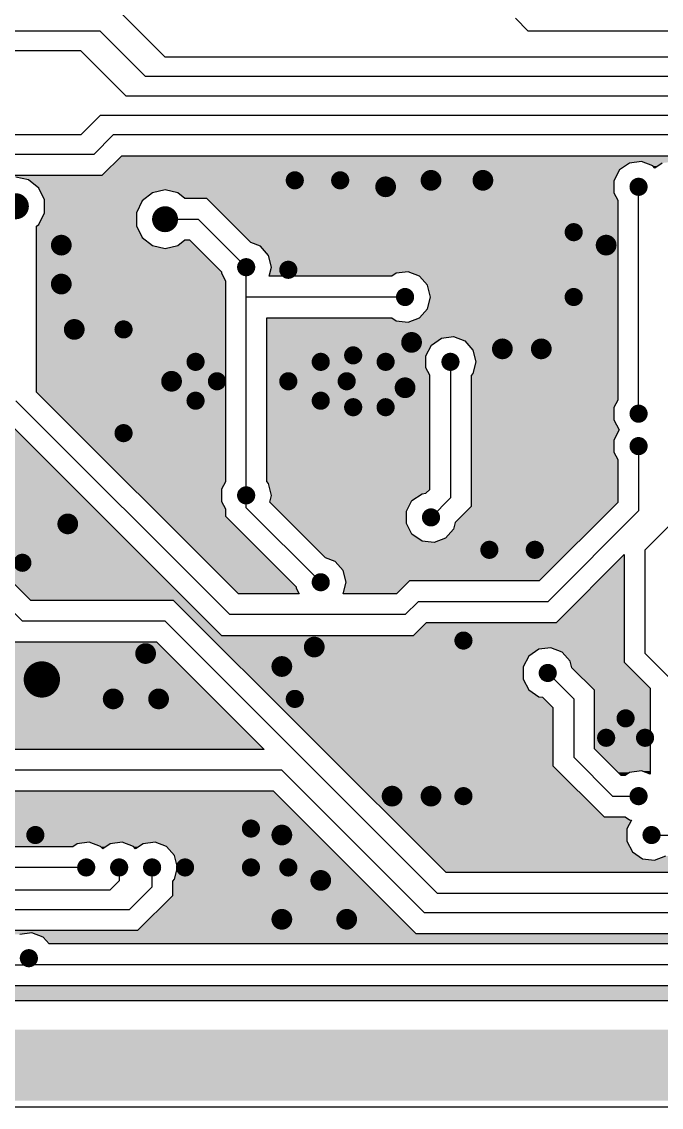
# Model space of a CAD drawing. Extents: x 295 to 953, y 10 to 290.
# Drawn here: x 654.8 to 695.4, y 85 to 154.1 of the extents above; entities that cross this region are included whole.
import ezdxf

# ---------------------------------------------------------------- set-up
doc = ezdxf.new("R2010")
doc.units = 0
doc.header["$LTSCALE"] = 5
doc.header["$MEASUREMENT"] = 0
doc.layers.get('0').update_dxf_attribs({"linetype": 'CONTINUOUS', "lineweight": 25})
doc.layers.add('19_SOLD_GBR', color=4, linetype='CONTINUOUS')

msp = doc.modelspace()

# ---------------------------------------------------------------- linework, layer by layer
at = {"color": 7}
for points, const_width in [([(672.416, 143.988, -1), (671.839, 143.988, -1)], 0.577), ([(675.304, 143.988, -1), (674.726, 143.988, -1)], 0.577), ([(681.12, 143.988, -1), (680.46, 143.988, -1)], 0.66), ([(684.42, 143.988, -1), (683.76, 143.988, -1)], 0.66), ([(678.233, 143.575, -1), (677.573, 143.575, -1)], 0.66), ([(694.279, 143.575, -1), (693.701, 143.575, -1)], 0.577), ([(654.803, 142.338, -1), (653.978, 142.338, -1)], 0.825), ([(664.29, 141.513, -1), (663.465, 141.513, -1)], 0.825), ([(690.154, 140.688, -1), (689.576, 140.688, -1)], 0.577), ([(657.608, 139.863, -1), (656.948, 139.863, -1)], 0.66), ([(692.258, 139.863, -1), (691.598, 139.863, -1)], 0.66), ([(669.323, 138.46, -1), (668.745, 138.46, -1)], 0.577), ([(672.004, 138.295, -1), (671.426, 138.295, -1)], 0.577), ([(657.608, 137.388, -1), (656.948, 137.388, -1)], 0.66), ([(679.429, 136.562, -1), (678.851, 136.562, -1)], 0.577), ([(690.154, 136.562, -1), (689.576, 136.562, -1)], 0.577), ([(658.433, 134.5, -1), (657.773, 134.5, -1)], 0.66), ([(661.526, 134.5, -1), (660.949, 134.5, -1)], 0.577), ([(679.883, 133.675, -1), (679.223, 133.675, -1)], 0.66), ([(676.129, 132.85, -1), (675.551, 132.85, -1)], 0.577), ([(685.658, 133.263, -1), (684.998, 133.263, -1)], 0.66), ([(688.133, 133.263, -1), (687.473, 133.263, -1)], 0.66), ([(666.105, 132.437, -1), (665.528, 132.437, -1)], 0.577), ([(674.066, 132.437, -1), (673.489, 132.437, -1)], 0.577), ([(678.191, 132.437, -1), (677.614, 132.437, -1)], 0.577), ([(682.316, 132.437, -1), (681.739, 132.437, -1)], 0.577), ([(664.62, 131.2, -1), (663.96, 131.2, -1)], 0.66), ([(667.466, 131.2, -1), (666.889, 131.2, -1)], 0.577), ([(672.004, 131.2, -1), (671.426, 131.2, -1)], 0.577), ([(675.716, 131.2, -1), (675.139, 131.2, -1)], 0.577), ([(679.47, 130.788, -1), (678.81, 130.788, -1)], 0.66), ([(666.105, 129.963, -1), (665.528, 129.963, -1)], 0.577), ([(674.066, 129.963, -1), (673.489, 129.963, -1)], 0.577), ([(676.129, 129.55, -1), (675.551, 129.55, -1)], 0.577), ([(678.191, 129.55, -1), (677.614, 129.55, -1)], 0.577), ([(694.279, 129.138, -1), (693.701, 129.138, -1)], 0.577), ([(661.526, 127.9, -1), (660.949, 127.9, -1)], 0.577), ([(694.279, 127.075, -1), (693.701, 127.075, -1)], 0.577), ([(669.323, 123.94, -1), (668.745, 123.94, -1)], 0.577), ([(681.079, 122.538, -1), (680.501, 122.538, -1)], 0.577), ([(658.02, 122.125, -1), (657.36, 122.125, -1)], 0.66), ([(684.791, 120.475, -1), (684.214, 120.475, -1)], 0.577), ([(687.679, 120.475, -1), (687.101, 120.475, -1)], 0.577), ([(655.091, 119.65, -1), (654.514, 119.65, -1)], 0.577), ([(674.066, 118.412, -1), (673.489, 118.412, -1)], 0.577), ([(673.695, 114.288, -1), (673.035, 114.288, -1)], 0.66), ([(683.141, 114.7, -1), (682.564, 114.7, -1)], 0.577), ([(662.97, 113.875, -1), (662.31, 113.875, -1)], 0.66), ([(656.618, 112.225, -1), (655.463, 112.225, -1)], 1.155), ([(671.633, 113.05, -1), (670.973, 113.05, -1)], 0.66), ([(688.504, 112.638, -1), (687.926, 112.638, -1)], 0.577), ([(660.908, 110.988, -1), (660.248, 110.988, -1)], 0.66), ([(663.795, 110.988, -1), (663.135, 110.988, -1)], 0.66), ([(672.416, 110.988, -1), (671.839, 110.988, -1)], 0.577), ([(693.454, 109.75, -1), (692.876, 109.75, -1)], 0.577), ([(692.216, 108.513, -1), (691.639, 108.513, -1)], 0.577), ([(694.691, 108.513, -1), (694.114, 108.513, -1)], 0.577), ([(678.645, 104.8, -1), (677.985, 104.8, -1)], 0.66), ([(681.12, 104.8, -1), (680.46, 104.8, -1)], 0.66), ([(683.141, 104.8, -1), (682.564, 104.8, -1)], 0.577), ([(694.279, 104.8, -1), (693.701, 104.8, -1)], 0.577), ([(669.628, 102.738, -1), (669.05, 102.738, -1)], 0.577), ([(671.633, 102.325, -1), (670.973, 102.325, -1)], 0.66), ([(655.916, 102.325, -1), (655.339, 102.325, -1)], 0.577), ([(695.104, 102.325, -1), (694.526, 102.325, -1)], 0.577), ([(659.15, 100.262, -1), (658.573, 100.262, -1)], 0.577), ([(661.246, 100.262, -1), (660.668, 100.262, -1)], 0.577), ([(663.341, 100.262, -1), (662.764, 100.262, -1)], 0.577), ([(665.437, 100.262, -1), (664.859, 100.262, -1)], 0.577), ([(669.628, 100.262, -1), (669.05, 100.262, -1)], 0.577), ([(672.004, 100.262, -1), (671.426, 100.262, -1)], 0.577), ([(674.108, 99.438, -1), (673.448, 99.438, -1)], 0.66), ([(671.633, 96.963, -1), (670.973, 96.963, -1)], 0.66), ([(675.758, 96.963, -1), (675.098, 96.963, -1)], 0.66), ([(655.504, 94.488, -1), (654.926, 94.488, -1)], 0.577)]:
    msp.add_lwpolyline(points, format="xyb", close=True, dxfattribs=dict(at, const_width=const_width))
at = {"layer": '19_SOLD_GBR', "color": 7}
for p, q in [((660.99, 154.713), (663.878, 151.825)), ((686.153, 154.3), (686.978, 153.475)), ((659.753, 153.475), (644.49, 153.475)), ((659.753, 153.475), (662.64, 150.588)), ((698.94, 153.475), (686.978, 153.475)), ((658.515, 152.238), (645.315, 152.238)), ((658.515, 152.238), (661.403, 149.35)), ((705.128, 151.825), (663.878, 151.825)), ((708.015, 150.588), (662.64, 150.588)), ((744.728, 149.35), (661.403, 149.35)), ((658.515, 146.875), (659.753, 148.113)), ((736.89, 148.113), (659.753, 148.113)), ((658.515, 146.875), (646.553, 146.875)), ((659.34, 145.638), (660.578, 146.875)), ((698.94, 146.875), (660.578, 146.875)), ((659.34, 145.638), (645.728, 145.638)), ((659.886, 144.318), (661.124, 145.555)), ((661.124, 145.555), (698.394, 145.555)), ((693.417, 145.085), (692.781, 144.646)), ((694.185, 145.179), (693.417, 145.085)), ((694.907, 144.903), (694.185, 145.179)), ((695.48, 145.085), (695.025, 144.771)), ((692.781, 144.646), (692.423, 143.961)), ((695.025, 144.771), (694.907, 144.903)), ((645.181, 144.318), (659.886, 144.318)), ((655.199, 144.016), (654.39, 144.199)), ((655.845, 143.499), (655.199, 144.016)), ((692.423, 143.961), (692.423, 143.189)), ((656.205, 142.752), (655.845, 143.499)), ((663.069, 143.191), (662.422, 142.674)), ((663.878, 143.374), (663.069, 143.191)), ((664.686, 143.191), (663.878, 143.374)), ((665.133, 142.832), (664.686, 143.191)), ((692.423, 143.189), (692.67, 142.717)), ((693.99, 129.138), (693.99, 143.575)), ((656.205, 141.923), (656.205, 142.752)), ((662.422, 142.674), (662.063, 141.927)), ((666.527, 142.832), (665.133, 142.832)), ((669.341, 140.021), (666.527, 142.832)), ((692.67, 142.717), (692.67, 129.996)), ((655.845, 141.176), (656.205, 141.923)), ((662.063, 141.927), (662.063, 141.098)), ((655.71, 141.069), (655.845, 141.176)), ((655.71, 130.509), (655.71, 141.069)), ((662.063, 141.098), (662.422, 140.351)), ((663.878, 141.513), (665.981, 141.513)), ((669.034, 138.46), (665.981, 141.513)), ((662.422, 140.351), (663.069, 139.834)), ((663.069, 139.834), (663.878, 139.651)), ((663.878, 139.651), (664.686, 139.834)), ((664.686, 139.834), (665.133, 140.192)), ((665.133, 140.192), (665.435, 140.192)), ((665.435, 140.192), (667.466, 138.161)), ((669.951, 139.788), (669.341, 140.021)), ((670.463, 139.211), (669.951, 139.788)), ((670.649, 138.46), (670.463, 139.211)), ((669.034, 136.562), (669.034, 138.46)), ((670.506, 137.883), (670.649, 138.46)), ((679.335, 138.166), (678.567, 138.072)), ((680.057, 137.891), (679.335, 138.166)), ((667.466, 138.161), (667.466, 138.074)), ((667.466, 138.074), (667.714, 137.602)), ((667.714, 137.602), (667.714, 124.798)), ((678.292, 137.883), (670.506, 137.883)), ((678.567, 138.072), (678.292, 137.883)), ((680.569, 137.313), (680.057, 137.891)), ((680.755, 136.562), (680.569, 137.313)), ((679.14, 136.562), (669.034, 136.562)), ((669.034, 123.94), (669.034, 136.562)), ((680.569, 135.812), (680.755, 136.562)), ((680.057, 135.234), (680.569, 135.812)), ((670.354, 135.243), (678.292, 135.243)), ((670.354, 124.814), (670.354, 135.243)), ((678.292, 135.243), (678.567, 135.053)), ((678.567, 135.053), (679.335, 134.96)), ((679.335, 134.96), (680.057, 135.234)), ((681.455, 133.947), (682.222, 134.041)), ((682.222, 134.041), (682.945, 133.766)), ((680.46, 132.824), (680.818, 133.508)), ((680.818, 133.508), (681.455, 133.947)), ((682.945, 133.766), (683.456, 133.188)), ((680.46, 132.051), (680.46, 132.824)), ((683.456, 133.188), (683.643, 132.437)), ((655.349, 117.257), (640.086, 132.52)), ((680.708, 131.58), (680.46, 132.051)), ((682.028, 132.437), (682.028, 123.775)), ((683.643, 132.437), (683.456, 131.687)), ((680.708, 124.321), (680.708, 131.58)), ((683.456, 131.687), (683.348, 131.563)), ((683.348, 131.563), (683.348, 123.229)), ((639.54, 131.2), (654.803, 115.938)), ((654.39, 129.963), (668.003, 116.35)), ((668.549, 117.67), (655.71, 130.509)), ((692.67, 129.996), (692.423, 129.524)), ((653.07, 129.416), (667.456, 115.03)), ((692.423, 129.524), (692.423, 128.751)), ((692.423, 128.751), (692.761, 128.106)), ((692.761, 128.106), (692.423, 127.461)), ((692.423, 127.461), (692.423, 126.689)), ((692.423, 126.689), (692.67, 126.217)), ((693.99, 127.075), (693.99, 122.95)), ((692.67, 126.217), (692.67, 123.496)), ((667.714, 124.798), (667.466, 124.326)), ((670.463, 124.691), (670.354, 124.814)), ((670.649, 123.94), (670.463, 124.691)), ((667.466, 124.326), (667.466, 123.554)), ((669.034, 123.156), (669.034, 123.94)), ((670.544, 123.514), (670.649, 123.94)), ((679.581, 123.608), (680.218, 124.047)), ((680.218, 124.047), (680.462, 124.077)), ((680.462, 124.077), (680.708, 124.321)), ((680.79, 122.538), (682.028, 123.775)), ((667.466, 123.554), (667.714, 123.082)), ((667.714, 123.082), (667.714, 122.61)), ((673.778, 118.412), (669.034, 123.156)), ((674.084, 119.973), (670.544, 123.514)), ((679.223, 122.924), (679.581, 123.608)), ((683.348, 123.229), (682.323, 122.203)), ((692.67, 123.496), (687.669, 118.495)), ((667.714, 122.61), (672.21, 118.114)), ((679.223, 122.151), (679.223, 122.924)), ((688.215, 117.175), (693.99, 122.95)), ((679.581, 121.467), (679.223, 122.151)), ((682.219, 121.787), (681.707, 121.209)), ((682.323, 122.203), (682.219, 121.787)), ((696.053, 122.125), (694.403, 120.475)), ((680.218, 121.028), (679.581, 121.467)), ((680.985, 120.935), (680.218, 121.028)), ((681.707, 121.209), (680.985, 120.935)), ((694.403, 113.875), (694.403, 120.475)), ((674.695, 119.741), (674.084, 119.973)), ((675.206, 119.163), (674.695, 119.741)), ((688.761, 115.855), (693.083, 120.175)), ((693.083, 120.175), (693.083, 113.329)), ((675.393, 118.412), (675.206, 119.163)), ((675.21, 117.67), (675.393, 118.412)), ((679.419, 118.495), (678.594, 117.67)), ((687.669, 118.495), (679.419, 118.495)), ((672.397, 117.67), (668.549, 117.67)), ((672.21, 118.114), (672.21, 118.026)), ((672.21, 118.026), (672.397, 117.67)), ((678.594, 117.67), (675.21, 117.67)), ((664.424, 117.257), (655.349, 117.257)), ((681.749, 99.933), (664.424, 117.257)), ((679.14, 116.35), (679.965, 117.175)), ((688.215, 117.175), (679.965, 117.175)), ((679.14, 116.35), (668.003, 116.35)), ((663.878, 115.938), (654.803, 115.938)), ((663.878, 115.938), (681.203, 98.613)), ((679.686, 115.03), (680.511, 115.855)), ((680.511, 115.855), (688.761, 115.855)), ((667.456, 115.03), (679.686, 115.03)), ((654.256, 114.618), (663.331, 114.618)), ((663.331, 114.618), (670.177, 107.77)), ((687.642, 114.147), (687.006, 113.708)), ((688.41, 114.241), (687.642, 114.147)), ((689.132, 113.966), (688.41, 114.241)), ((687.006, 113.708), (686.648, 113.024)), ((689.644, 113.388), (689.132, 113.966)), ((689.748, 112.972), (689.644, 113.388)), ((693.083, 113.329), (694.733, 111.679)), ((694.403, 113.875), (696.053, 112.225)), ((686.648, 113.024), (686.648, 112.251)), ((688.215, 112.638), (689.865, 110.988)), ((691.185, 111.534), (689.748, 112.972)), ((686.648, 112.251), (687.006, 111.567)), ((687.006, 111.567), (687.642, 111.128)), ((691.185, 107.821), (691.185, 111.534)), ((694.733, 111.679), (694.733, 106.196)), ((687.642, 111.128), (687.887, 111.098)), ((687.887, 111.098), (688.545, 110.441)), ((689.865, 110.988), (689.865, 107.275)), ((688.545, 110.441), (688.545, 106.729)), ((670.177, 107.77), (640.911, 107.77)), ((692.886, 106.12), (691.185, 107.821)), ((692.34, 104.8), (689.865, 107.275)), ((671.303, 106.45), (640.365, 106.45)), ((671.303, 106.45), (680.378, 97.375)), ((688.545, 106.729), (691.794, 103.48)), ((694.185, 106.404), (693.417, 106.31)), ((694.733, 106.196), (694.185, 106.404)), ((693.142, 106.12), (692.886, 106.12)), ((693.417, 106.31), (693.142, 106.12)), ((650.565, 105.13), (670.756, 105.13)), ((670.756, 105.13), (679.831, 96.055)), ((692.34, 104.8), (693.99, 104.8)), ((691.794, 103.48), (693.142, 103.48)), ((693.142, 103.48), (693.417, 103.29)), ((693.543, 103.275), (693.248, 102.711)), ((693.417, 103.29), (693.543, 103.275)), ((693.248, 102.711), (693.248, 101.939)), ((694.815, 102.325), (702.24, 102.325)), ((658.013, 101.583), (654.111, 101.583)), ((658.289, 101.772), (658.013, 101.583)), ((659.056, 101.866), (658.289, 101.772)), ((659.779, 101.591), (659.056, 101.866)), ((659.909, 101.444), (659.779, 101.591)), ((660.385, 101.772), (659.909, 101.444)), ((661.152, 101.866), (660.385, 101.772)), ((661.874, 101.591), (661.152, 101.866)), ((662.005, 101.444), (661.874, 101.591)), ((662.48, 101.772), (662.005, 101.444)), ((663.247, 101.866), (662.48, 101.772)), ((663.97, 101.591), (663.247, 101.866)), ((664.481, 101.013), (663.97, 101.591)), ((693.248, 101.939), (693.606, 101.254)), ((664.668, 100.262), (664.481, 101.013)), ((693.606, 101.254), (694.242, 100.815)), ((695.01, 100.723), (695.732, 100.997)), ((658.862, 100.262), (653.565, 100.262)), ((660.957, 100.262), (660.957, 99.405)), ((663.053, 99.025), (663.053, 100.262)), ((664.481, 99.512), (664.668, 100.262)), ((694.242, 100.815), (695.01, 100.723)), ((664.373, 99.388), (664.481, 99.512)), ((706.231, 99.933), (681.749, 99.933)), ((660.371, 98.819), (652.946, 98.819)), ((660.371, 98.819), (660.957, 99.405)), ((663.053, 99.025), (661.609, 97.581)), ((664.373, 98.479), (664.373, 99.388)), ((662.155, 96.261), (664.373, 98.479)), ((706.778, 98.613), (681.203, 98.613)), ((652.121, 97.581), (661.609, 97.581)), ((707.603, 97.375), (680.378, 97.375)), ((651.575, 96.261), (662.155, 96.261)), ((655.41, 96.091), (654.643, 95.997)), ((656.132, 95.816), (655.41, 96.091)), ((679.831, 96.055), (708.149, 96.055)), ((656.505, 95.395), (656.132, 95.816)), ((710.769, 95.395), (656.505, 95.395)), ((644.903, 94.075), (655.215, 94.075)), ((655.215, 94.488), (655.215, 94.075)), ((711.315, 94.075), (655.215, 94.075)), ((644.356, 92.755), (711.861, 92.755)), ((744.503, 91.765), (521.22, 91.765)), ((868.478, 85), (508.778, 85))]:
    msp.add_line(p, q, dxfattribs=at)
for points in [[(692.781, 144.646), (693.417, 145.085), (660.215, 144.646), (660.653, 145.085)], [(693.417, 145.085), (694.185, 145.179), (660.653, 145.085), (660.747, 145.179)], [(698.77, 145.179), (698.394, 145.555), (660.747, 145.179), (661.124, 145.555)], [(698.394, 145.555), (698.394, 145.555), (682.222, 145.555), (698.394, 145.555)], [(695.48, 145.085), (696.247, 145.179), (694.431, 145.085), (694.185, 145.179)], [(695.216, 144.903), (695.48, 145.085), (694.907, 144.903), (694.431, 145.085)], [(692.609, 144.318), (692.781, 144.646), (659.886, 144.318), (660.215, 144.646)], [(695.025, 144.771), (695.216, 144.903), (695.025, 144.771), (694.907, 144.903)], [(692.547, 144.199), (692.609, 144.318), (609.327, 144.199), (609.446, 144.318)], [(692.451, 144.016), (692.547, 144.199), (655.199, 144.016), (654.39, 144.199)], [(692.423, 143.961), (692.451, 144.016), (655.267, 143.961), (655.199, 144.016)], [(692.423, 143.499), (692.423, 143.961), (655.845, 143.499), (655.267, 143.961)], [(692.423, 143.374), (692.423, 143.499), (655.906, 143.374), (655.845, 143.499)], [(663.069, 143.191), (663.878, 143.374), (655.994, 143.191), (655.906, 143.374)], [(662.519, 142.752), (663.069, 143.191), (656.205, 142.752), (655.994, 143.191)], [(692.423, 143.191), (692.423, 143.374), (664.686, 143.191), (663.878, 143.374)], [(692.423, 143.189), (692.423, 143.191), (664.688, 143.189), (664.686, 143.191)], [(692.609, 142.832), (692.423, 143.189), (665.133, 142.832), (664.688, 143.189)], [(662.422, 142.674), (662.519, 142.752), (656.205, 142.674), (656.205, 142.752)], [(662.063, 141.927), (662.422, 142.674), (656.205, 141.927), (656.205, 142.674)], [(692.609, 142.832), (692.609, 142.832), (666.527, 142.832), (665.133, 142.832)], [(692.67, 142.717), (692.609, 142.832), (666.643, 142.717), (666.527, 142.832)], [(692.67, 140.021), (692.67, 142.717), (669.341, 140.021), (666.643, 142.717)], [(662.063, 141.176), (662.063, 141.923), (655.845, 141.176), (656.205, 141.923)], [(662.063, 141.923), (662.063, 141.927), (656.205, 141.923), (656.205, 141.927)], [(662.077, 141.069), (662.063, 141.098), (655.71, 141.069), (655.748, 141.098)], [(662.422, 140.351), (662.077, 141.069), (655.71, 140.351), (655.71, 141.069)], [(662.063, 141.098), (662.063, 141.176), (655.748, 141.098), (655.845, 141.176)], [(663.069, 139.834), (662.422, 140.351), (655.71, 139.834), (655.71, 140.351)], [(663.878, 139.651), (663.069, 139.834), (655.71, 139.651), (655.71, 139.834)], [(667.466, 138.161), (665.976, 139.651), (655.71, 138.161), (655.71, 139.651)], [(665.976, 139.651), (665.793, 139.834), (663.878, 139.651), (664.686, 139.834)], [(665.793, 139.834), (665.435, 140.192), (664.686, 139.834), (665.133, 140.192)], [(665.435, 140.192), (665.435, 140.192), (665.133, 140.192), (665.435, 140.192)], [(692.67, 139.788), (692.67, 140.021), (669.951, 139.788), (669.341, 140.021)], [(692.67, 139.211), (692.67, 139.788), (670.463, 139.211), (669.951, 139.788)], [(692.67, 138.46), (692.67, 139.211), (670.649, 138.46), (670.463, 139.211)], [(678.567, 138.072), (679.335, 138.166), (670.553, 138.072), (670.576, 138.166)], [(692.67, 138.166), (692.67, 138.46), (670.576, 138.166), (670.649, 138.46)], [(692.67, 137.891), (692.67, 138.166), (680.057, 137.891), (679.335, 138.166)], [(667.466, 138.074), (667.466, 138.161), (655.71, 138.074), (655.71, 138.161)], [(667.714, 137.602), (667.466, 138.074), (655.71, 137.602), (655.71, 138.074)], [(667.714, 130.509), (667.714, 137.602), (655.71, 130.509), (655.71, 137.602)], [(678.292, 137.883), (678.567, 138.072), (670.506, 137.883), (670.553, 138.072)], [(692.67, 137.313), (692.67, 137.891), (680.569, 137.313), (680.057, 137.891)], [(692.67, 136.562), (692.67, 137.313), (680.755, 136.562), (680.569, 137.313)], [(692.67, 135.812), (692.67, 136.562), (680.569, 135.812), (680.755, 136.562)], [(692.67, 135.234), (692.67, 135.812), (680.057, 135.234), (680.569, 135.812)], [(678.292, 135.242), (678.292, 135.243), (670.354, 135.242), (678.292, 135.243)], [(678.567, 135.053), (678.292, 135.242), (670.354, 135.053), (670.354, 135.242)], [(679.335, 134.96), (678.567, 135.053), (670.354, 134.96), (670.354, 135.053)], [(692.67, 134.041), (692.67, 134.96), (670.354, 134.041), (670.354, 134.96)], [(692.67, 134.96), (692.67, 135.234), (679.335, 134.96), (680.057, 135.234)], [(681.455, 133.947), (682.222, 134.041), (670.354, 133.947), (670.354, 134.041)], [(692.67, 133.766), (692.67, 134.041), (682.945, 133.766), (682.222, 134.041)], [(680.818, 133.508), (681.455, 133.947), (670.354, 133.508), (670.354, 133.947)], [(680.46, 132.824), (680.818, 133.508), (670.354, 132.824), (670.354, 133.508)], [(692.67, 133.188), (692.67, 133.766), (683.456, 133.188), (682.945, 133.766)], [(680.46, 132.051), (680.46, 132.824), (670.354, 132.051), (670.354, 132.824)], [(692.67, 132.437), (692.67, 133.188), (683.643, 132.437), (683.456, 133.188)], [(680.708, 131.58), (680.46, 132.051), (670.354, 131.58), (670.354, 132.051)], [(692.67, 131.687), (692.67, 132.437), (683.456, 131.687), (683.643, 132.437)], [(680.708, 124.814), (680.708, 131.58), (670.354, 124.814), (670.354, 131.58)], [(692.67, 131.563), (692.67, 131.687), (683.348, 131.563), (683.456, 131.687)], [(692.67, 129.996), (692.67, 131.563), (683.348, 129.996), (683.348, 131.563)], [(667.714, 124.798), (667.714, 130.509), (661.421, 124.798), (655.71, 130.509)], [(692.423, 129.524), (692.67, 129.996), (683.348, 129.524), (683.348, 129.996)], [(665.229, 117.257), (653.07, 129.416), (655.349, 117.257), (643.19, 129.416)], [(692.423, 128.751), (692.423, 129.524), (683.348, 128.751), (683.348, 129.524)], [(692.761, 128.106), (692.423, 128.751), (683.348, 128.106), (683.348, 128.751)], [(692.423, 127.461), (692.761, 128.106), (683.348, 127.461), (683.348, 128.106)], [(692.423, 126.689), (692.423, 127.461), (683.348, 126.689), (683.348, 127.461)], [(692.67, 126.217), (692.423, 126.689), (683.348, 126.217), (683.348, 126.689)], [(692.67, 123.496), (692.67, 126.217), (683.348, 123.496), (683.348, 126.217)], [(667.466, 124.326), (667.714, 124.798), (661.893, 124.326), (661.421, 124.798)], [(680.708, 124.691), (680.708, 124.814), (670.463, 124.691), (670.354, 124.814)], [(680.708, 124.321), (680.708, 124.691), (670.554, 124.321), (670.463, 124.691)], [(667.466, 123.554), (667.466, 124.326), (662.665, 123.554), (661.893, 124.326)], [(680.462, 124.077), (680.708, 124.321), (670.615, 124.077), (670.554, 124.321)], [(679.581, 123.608), (680.062, 123.94), (670.567, 123.608), (670.649, 123.94)], [(680.218, 124.047), (680.462, 124.077), (670.623, 124.047), (670.615, 124.077)], [(680.062, 123.94), (680.218, 124.047), (670.649, 123.94), (670.623, 124.047)], [(667.714, 123.082), (667.466, 123.554), (663.137, 123.082), (662.665, 123.554)], [(667.714, 122.61), (667.714, 123.082), (663.609, 122.61), (663.137, 123.082)], [(679.531, 123.514), (679.581, 123.608), (670.544, 123.514), (670.567, 123.608)], [(679.223, 122.924), (679.531, 123.514), (671.134, 122.924), (670.544, 123.514)], [(691.376, 122.203), (692.403, 123.229), (682.323, 122.203), (683.348, 123.229)], [(692.403, 123.229), (692.67, 123.496), (683.348, 123.229), (683.348, 123.496)], [(672.21, 118.114), (667.714, 122.61), (668.105, 118.114), (663.609, 122.61)], [(679.223, 122.151), (679.223, 122.924), (671.906, 122.151), (671.134, 122.924)], [(679.581, 121.467), (679.223, 122.151), (672.591, 121.467), (671.906, 122.151)], [(690.383, 121.209), (690.961, 121.787), (681.707, 121.209), (682.219, 121.787)], [(690.961, 121.787), (691.376, 122.203), (682.219, 121.787), (682.323, 122.203)], [(680.218, 121.028), (679.581, 121.467), (673.03, 121.028), (672.591, 121.467)], [(680.985, 120.935), (680.218, 121.028), (673.123, 120.935), (673.03, 121.028)], [(689.147, 119.973), (690.109, 120.935), (674.084, 119.973), (673.123, 120.935)], [(690.109, 120.935), (690.383, 121.209), (680.985, 120.935), (681.707, 121.209)], [(688.915, 119.741), (689.147, 119.973), (674.695, 119.741), (674.084, 119.973)], [(688.337, 119.163), (688.915, 119.741), (675.206, 119.163), (674.695, 119.741)], [(693.083, 115.855), (693.082, 120.175), (688.761, 115.855), (693.082, 120.175)], [(687.669, 118.495), (688.337, 119.163), (675.372, 118.495), (675.206, 119.163)], [(678.594, 117.67), (679.336, 118.412), (675.21, 117.67), (675.393, 118.412)], [(679.336, 118.412), (679.419, 118.495), (675.393, 118.412), (675.372, 118.495)], [(672.21, 118.026), (672.21, 118.114), (668.192, 118.026), (668.105, 118.114)], [(672.396, 117.67), (672.21, 118.026), (668.549, 117.67), (668.192, 118.026)], [(665.229, 117.257), (665.229, 117.257), (664.424, 117.257), (655.349, 117.257)], [(667.456, 115.03), (665.229, 117.257), (666.651, 115.03), (664.424, 117.257)], [(693.083, 115.03), (693.083, 115.855), (679.686, 115.03), (680.511, 115.855)], [(693.083, 115.855), (693.083, 115.855), (680.511, 115.855), (688.761, 115.855)], [(693.083, 114.241), (693.083, 115.03), (667.44, 114.241), (666.651, 115.03)], [(663.579, 114.37), (663.373, 114.576), (628.271, 114.37), (628.477, 114.576)], [(663.373, 114.576), (663.331, 114.618), (628.477, 114.576), (628.494, 114.618)], [(663.579, 114.37), (663.579, 114.37), (651.105, 114.37), (650.25, 114.37)], [(663.905, 114.043), (663.579, 114.37), (651.892, 114.043), (651.105, 114.37)], [(664.508, 113.441), (663.905, 114.043), (652.496, 113.441), (651.892, 114.043)], [(687.642, 114.147), (688.41, 114.241), (667.534, 114.147), (667.44, 114.241)], [(687.006, 113.708), (687.642, 114.147), (667.973, 113.708), (667.534, 114.147)], [(693.083, 113.966), (693.083, 114.241), (689.132, 113.966), (688.41, 114.241)], [(665.296, 112.652), (664.508, 113.441), (652.823, 112.652), (652.496, 113.441)], [(686.648, 113.024), (687.006, 113.708), (668.658, 113.024), (667.973, 113.708)], [(693.083, 113.388), (693.083, 113.966), (689.644, 113.388), (689.132, 113.966)], [(693.083, 113.329), (693.083, 113.388), (689.659, 113.329), (689.644, 113.388)], [(693.439, 112.972), (693.083, 113.329), (689.748, 112.972), (689.659, 113.329)], [(666.151, 111.798), (665.296, 112.652), (652.823, 111.798), (652.823, 112.652)], [(686.648, 112.251), (686.648, 113.024), (669.43, 112.251), (668.658, 113.024)], [(694.733, 111.679), (693.439, 112.972), (691.04, 111.679), (689.748, 112.972)], [(687.006, 111.567), (686.648, 112.251), (670.115, 111.567), (669.43, 112.251)], [(666.937, 111.011), (666.151, 111.798), (652.496, 111.011), (652.823, 111.798)], [(687.642, 111.128), (687.006, 111.567), (670.553, 111.128), (670.115, 111.567)], [(694.733, 111.534), (694.733, 111.679), (691.185, 111.534), (691.04, 111.679)], [(694.733, 107.821), (694.733, 111.534), (691.185, 107.821), (691.185, 111.534)], [(667.541, 110.407), (666.937, 111.011), (651.892, 110.407), (652.496, 111.011)], [(687.887, 111.098), (687.642, 111.128), (670.583, 111.098), (670.553, 111.128)], [(688.545, 110.441), (687.887, 111.098), (671.24, 110.441), (670.583, 111.098)], [(670.177, 107.77), (667.868, 110.08), (640.911, 107.77), (638.601, 110.08)], [(667.868, 110.08), (667.541, 110.407), (651.105, 110.08), (651.892, 110.407)], [(688.545, 106.729), (688.545, 110.441), (674.952, 106.729), (671.24, 110.441)], [(694.733, 106.404), (694.733, 107.821), (692.602, 106.404), (691.185, 107.821)], [(691.794, 103.48), (688.545, 106.729), (678.201, 103.48), (674.952, 106.729)], [(693.417, 106.31), (694.185, 106.404), (692.696, 106.31), (692.602, 106.404)], [(694.733, 106.196), (694.733, 106.404), (694.733, 106.196), (694.185, 106.404)], [(693.142, 106.12), (693.417, 106.31), (692.886, 106.12), (692.696, 106.31)], [(674.02, 101.866), (670.756, 105.13), (653.828, 101.866), (650.565, 105.13)], [(670.756, 105.13), (670.756, 105.13), (650.565, 105.13), (670.756, 105.13)], [(693.417, 103.29), (693.142, 103.48), (678.391, 103.29), (678.201, 103.48)], [(693.543, 103.275), (693.417, 103.29), (678.406, 103.275), (678.391, 103.29)], [(693.248, 102.711), (693.543, 103.275), (678.97, 102.711), (678.406, 103.275)], [(693.248, 101.939), (693.248, 102.711), (679.742, 101.939), (678.97, 102.711)], [(658.289, 101.772), (659.056, 101.866), (653.922, 101.772), (653.828, 101.866)], [(658.013, 101.583), (658.289, 101.772), (654.111, 101.583), (653.922, 101.772)], [(660.385, 101.772), (661.152, 101.866), (659.303, 101.772), (659.056, 101.866)], [(660.122, 101.591), (660.385, 101.772), (659.779, 101.591), (659.303, 101.772)], [(659.909, 101.444), (660.122, 101.591), (659.909, 101.444), (659.779, 101.591)], [(662.48, 101.772), (663.247, 101.866), (661.398, 101.772), (661.152, 101.866)], [(662.217, 101.591), (662.48, 101.772), (661.874, 101.591), (661.398, 101.772)], [(662.005, 101.444), (662.217, 101.591), (662.005, 101.444), (661.874, 101.591)], [(674.296, 101.591), (674.02, 101.866), (663.97, 101.591), (663.247, 101.866)], [(674.873, 101.013), (674.296, 101.591), (664.481, 101.013), (663.97, 101.591)], [(693.606, 101.254), (693.248, 101.939), (680.427, 101.254), (679.742, 101.939)], [(675.624, 100.262), (674.873, 101.013), (664.668, 100.262), (664.481, 101.013)], [(694.242, 100.815), (693.606, 101.254), (680.866, 100.815), (680.427, 101.254)], [(707.022, 100.723), (707.296, 100.997), (695.01, 100.723), (695.732, 100.997)], [(676.375, 99.512), (675.624, 100.262), (664.481, 99.512), (664.668, 100.262)], [(695.01, 100.723), (694.242, 100.815), (680.958, 100.723), (680.866, 100.815)], [(706.231, 99.933), (707.022, 100.723), (681.749, 99.933), (680.958, 100.723)], [(676.498, 99.388), (676.375, 99.512), (664.373, 99.388), (664.481, 99.512)], [(677.408, 98.479), (676.498, 99.388), (664.373, 98.479), (664.373, 99.388)], [(679.625, 96.261), (677.408, 98.479), (662.155, 96.261), (664.373, 98.479)], [(679.795, 96.091), (679.625, 96.261), (644.752, 96.091), (644.582, 96.261)], [(654.643, 95.997), (655.41, 96.091), (644.846, 95.997), (644.752, 96.091)], [(679.831, 96.055), (679.795, 96.091), (655.505, 96.055), (655.41, 96.091)], [(711.19, 95.816), (711.429, 96.055), (656.132, 95.816), (655.505, 96.055)], [(710.769, 95.395), (711.19, 95.816), (656.505, 95.395), (656.132, 95.816)], [(743.975, 92.343), (743.776, 92.755), (617.811, 92.343), (618.224, 92.755)], [(744.097, 92.088), (743.975, 92.343), (520.897, 92.088), (520.643, 92.343)], [(744.503, 91.765), (744.097, 92.088), (521.22, 91.765), (520.897, 92.088)], [(868.065, 88.465), (868.065, 89.95), (505.89, 88.465), (505.89, 89.95)], [(868.065, 89.95), (868.065, 89.95), (505.89, 89.95), (856.928, 89.95)], [(868.065, 85.825), (868.065, 88.465), (508.53, 85.825), (505.89, 88.465)], [(867.653, 85.413), (868.065, 85.825), (508.943, 85.413), (508.53, 85.825)]]:
    msp.add_solid(points, dxfattribs=at)

doc.saveas('drawing.dxf')
